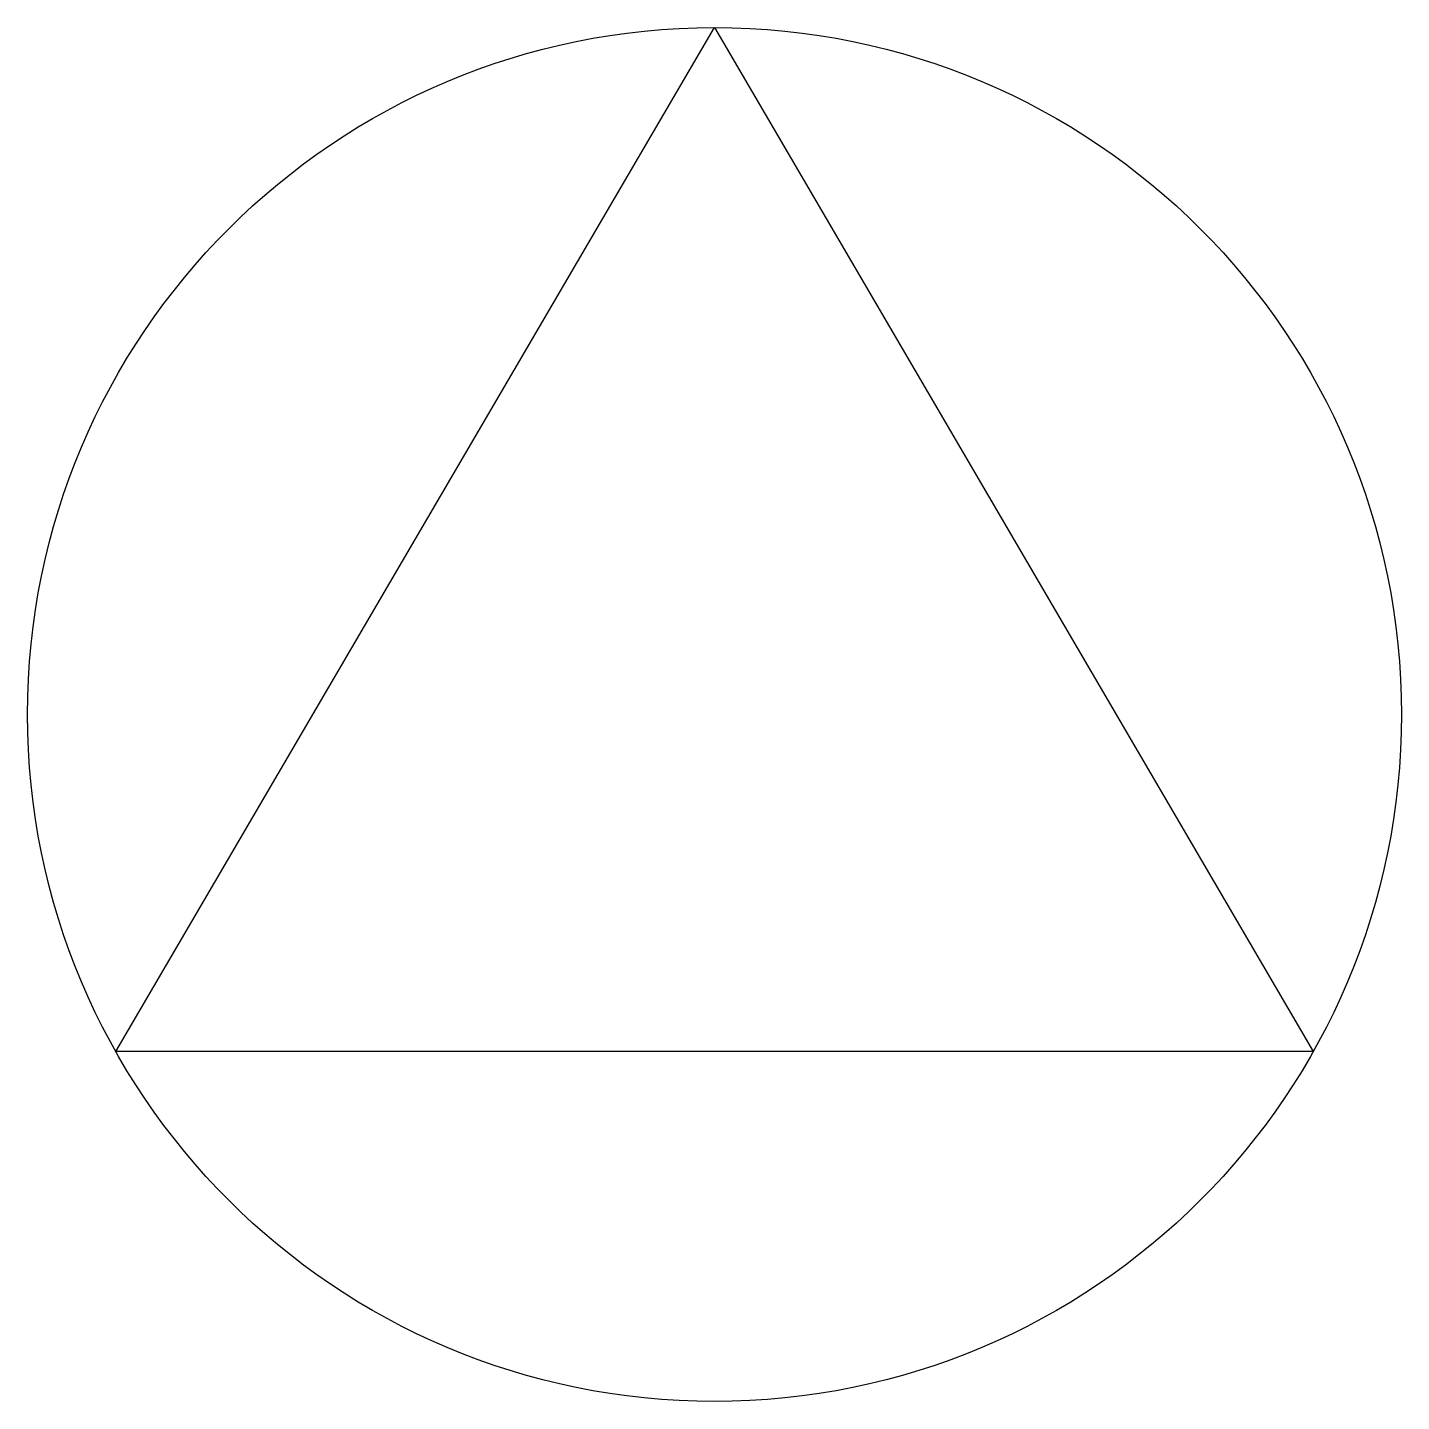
# Model space of a CAD drawing. Extents: x -1.8 to 1.8, y -1.8 to 1.8.
import ezdxf

# ---------------------------------------------------------------- set-up
doc = ezdxf.new("R2010")
doc.units = 0

msp = doc.modelspace()

# ---------------------------------------------------------------- linework, layer by layer
at = {"flags": 128}
msp.add_lwpolyline([(-1.5687, -0.8827), (0, 1.8), (1.5687, -0.8827)], close=True, dxfattribs=at)
msp.add_circle((0, 0), 1.8)

doc.saveas('drawing.dxf')
